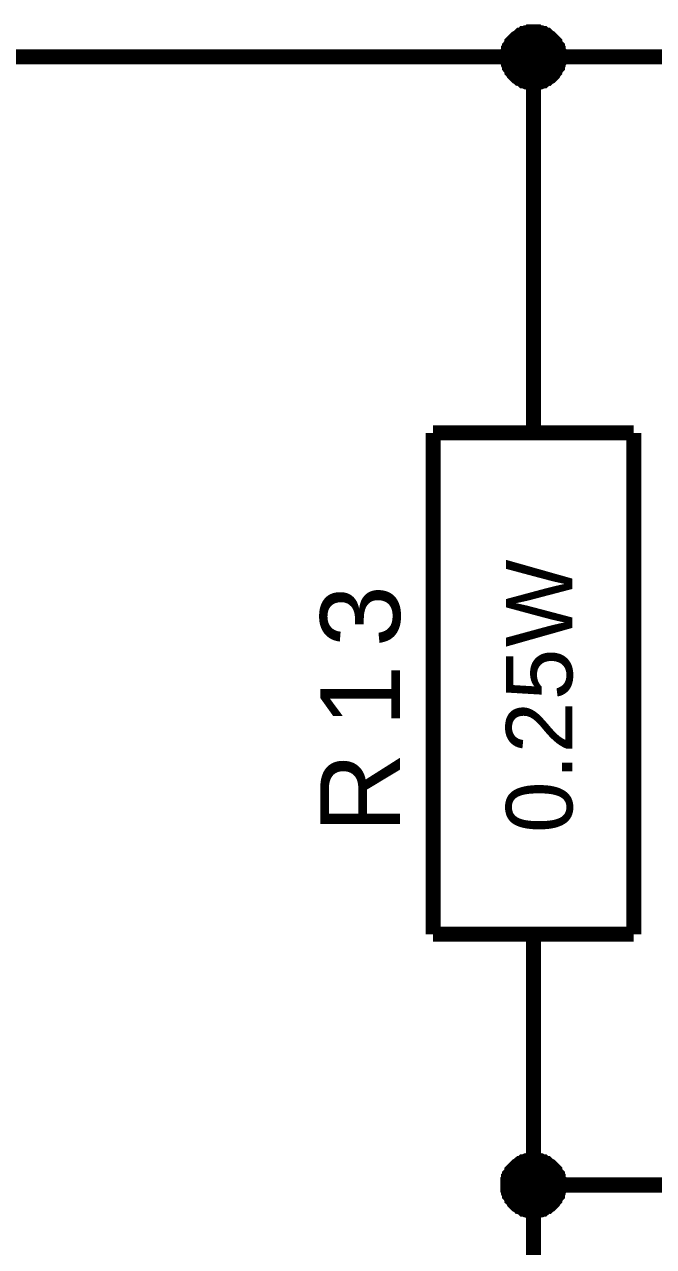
# Model space of a CAD drawing. Header units: millimetres. Extents: x -2024 to 917, y -725 to 13.
# Drawn here: x 394.45 to 407.01, y -640.02 to -615.64 of the extents above; entities that cross this region are included whole.
import ezdxf

# ---------------------------------------------------------------- set-up
doc = ezdxf.new("R2010")
doc.units = ezdxf.units.MM
doc.layers.add('Sheet', color=255, linetype='Continuous')
doc.styles.get("Standard").update_dxf_attribs({"font": 'arial.ttf'})

msp = doc.modelspace()

# ---------------------------------------------------------------- linework, layer by layer
at = {"layer": 'Sheet'}
for points, const_width in [([(404.102, -616.287), (404.102, -616.254), (404.102, -616.237), (404.102, -616.204), (404.118, -616.187), (404.118, -616.154), (404.118, -616.138), (404.135, -616.121), (404.135, -616.088), (404.151, -616.071), (404.168, -616.055), (404.184, -616.022), (404.184, -616.005), (404.201, -615.989), (404.217, -615.972), (404.234, -615.956), (404.251, -615.939), (404.267, -615.922), (404.284, -615.906), (404.317, -615.889), (404.333, -615.873), (404.35, -615.856), (404.366, -615.856), (404.4, -615.84), (404.416, -615.823), (404.433, -615.823), (404.466, -615.806), (404.482, -615.806), (404.515, -615.806), (404.532, -615.79), (404.565, -615.79), (404.582, -615.79), (404.615, -615.79)], 0.3), ([(404.102, -616.287), (404.102, -616.254), (404.102, -616.237), (404.102, -616.204), (404.118, -616.187), (404.118, -616.154), (404.118, -616.138), (404.135, -616.121), (404.135, -616.088), (404.151, -616.071), (404.168, -616.055), (404.184, -616.022), (404.184, -616.005), (404.201, -615.989), (404.217, -615.972), (404.234, -615.956), (404.251, -615.939), (404.267, -615.922), (404.284, -615.906), (404.317, -615.889), (404.333, -615.873), (404.35, -615.856), (404.366, -615.856), (404.4, -615.84), (404.416, -615.823), (404.433, -615.823), (404.466, -615.806), (404.482, -615.806), (404.515, -615.806), (404.532, -615.79), (404.565, -615.79), (404.582, -615.79), (404.615, -615.79)], 0.3), ([(404.102, -616.287), (404.102, -616.254), (404.102, -616.237), (404.102, -616.204), (404.118, -616.187), (404.118, -616.154), (404.118, -616.138), (404.135, -616.121), (404.135, -616.088), (404.151, -616.071), (404.168, -616.055), (404.184, -616.022), (404.184, -616.005), (404.201, -615.989), (404.217, -615.972), (404.234, -615.956), (404.251, -615.939), (404.267, -615.922), (404.284, -615.906), (404.317, -615.889), (404.333, -615.873), (404.35, -615.856), (404.366, -615.856), (404.4, -615.84), (404.416, -615.823), (404.433, -615.823), (404.466, -615.806), (404.482, -615.806), (404.515, -615.806), (404.532, -615.79), (404.565, -615.79), (404.582, -615.79), (404.615, -615.79)], 0.3), ([(404.102, -616.287), (404.102, -616.254), (404.102, -616.237), (404.102, -616.204), (404.118, -616.187), (404.118, -616.154), (404.118, -616.138), (404.135, -616.121), (404.135, -616.088), (404.151, -616.071), (404.168, -616.055), (404.184, -616.022), (404.184, -616.005), (404.201, -615.989), (404.217, -615.972), (404.234, -615.956), (404.251, -615.939), (404.267, -615.922), (404.284, -615.906), (404.317, -615.889), (404.333, -615.873), (404.35, -615.856), (404.366, -615.856), (404.4, -615.84), (404.416, -615.823), (404.433, -615.823), (404.466, -615.806), (404.482, -615.806), (404.515, -615.806), (404.532, -615.79), (404.565, -615.79), (404.582, -615.79), (404.615, -615.79)], 0.3), ([(404.102, -616.287), (404.102, -616.254), (404.102, -616.237), (404.102, -616.204), (404.118, -616.187), (404.118, -616.154), (404.118, -616.138), (404.135, -616.121), (404.135, -616.088), (404.151, -616.071), (404.168, -616.055), (404.184, -616.022), (404.184, -616.005), (404.201, -615.989), (404.217, -615.972), (404.234, -615.956), (404.251, -615.939), (404.267, -615.922), (404.284, -615.906), (404.317, -615.889), (404.333, -615.873), (404.35, -615.856), (404.366, -615.856), (404.4, -615.84), (404.416, -615.823), (404.433, -615.823), (404.466, -615.806), (404.482, -615.806), (404.515, -615.806), (404.532, -615.79), (404.565, -615.79), (404.582, -615.79), (404.615, -615.79)], 0.0991), ([(404.102, -616.287), (404.102, -616.254), (404.102, -616.237), (404.102, -616.204), (404.118, -616.187), (404.118, -616.154), (404.118, -616.138), (404.135, -616.121), (404.135, -616.088), (404.151, -616.071), (404.168, -616.055), (404.184, -616.022), (404.184, -616.005), (404.201, -615.989), (404.217, -615.972), (404.234, -615.956), (404.251, -615.939), (404.267, -615.922), (404.284, -615.906), (404.317, -615.889), (404.333, -615.873), (404.35, -615.856), (404.366, -615.856), (404.4, -615.84), (404.416, -615.823), (404.433, -615.823), (404.466, -615.806), (404.482, -615.806), (404.515, -615.806), (404.532, -615.79), (404.565, -615.79), (404.582, -615.79), (404.615, -615.79)], 0.0991), ([(404.102, -616.287), (404.102, -616.254), (404.102, -616.237), (404.102, -616.204), (404.118, -616.187), (404.118, -616.154), (404.118, -616.138), (404.135, -616.121), (404.135, -616.088), (404.151, -616.071), (404.168, -616.055), (404.184, -616.022), (404.184, -616.005), (404.201, -615.989), (404.217, -615.972), (404.234, -615.956), (404.251, -615.939), (404.267, -615.922), (404.284, -615.906), (404.317, -615.889), (404.333, -615.873), (404.35, -615.856), (404.366, -615.856), (404.4, -615.84), (404.416, -615.823), (404.433, -615.823), (404.466, -615.806), (404.482, -615.806), (404.515, -615.806), (404.532, -615.79), (404.565, -615.79), (404.582, -615.79), (404.615, -615.79)], 0.0991), ([(404.102, -616.287), (404.102, -616.254), (404.102, -616.237), (404.102, -616.204), (404.118, -616.187), (404.118, -616.154), (404.118, -616.138), (404.135, -616.121), (404.135, -616.088), (404.151, -616.071), (404.168, -616.055), (404.184, -616.022), (404.184, -616.005), (404.201, -615.989), (404.217, -615.972), (404.234, -615.956), (404.251, -615.939), (404.267, -615.922), (404.284, -615.906), (404.317, -615.889), (404.333, -615.873), (404.35, -615.856), (404.366, -615.856), (404.4, -615.84), (404.416, -615.823), (404.433, -615.823), (404.466, -615.806), (404.482, -615.806), (404.515, -615.806), (404.532, -615.79), (404.565, -615.79), (404.582, -615.79), (404.615, -615.79)], 0.0991), ([(404.615, -615.79), (404.615, -615.79)], 0.3), ([(404.615, -615.79), (404.648, -615.79), (404.664, -615.79), (404.697, -615.79), (404.714, -615.806), (404.747, -615.806), (404.764, -615.806), (404.797, -615.823), (404.813, -615.823), (404.83, -615.84), (404.863, -615.856), (404.88, -615.856), (404.896, -615.873), (404.913, -615.889), (404.946, -615.906), (404.962, -615.922), (404.979, -615.939), (404.995, -615.956), (405.012, -615.972), (405.028, -615.989), (405.045, -616.005), (405.045, -616.022), (405.062, -616.055), (405.078, -616.071), (405.095, -616.088), (405.095, -616.121), (405.111, -616.138), (405.111, -616.154), (405.111, -616.187), (405.128, -616.204), (405.128, -616.237), (405.128, -616.254), (405.128, -616.287)], 0.3), ([(404.615, -615.79), (404.615, -615.79)], 0.3), ([(404.615, -615.79), (404.648, -615.79), (404.664, -615.79), (404.697, -615.79), (404.714, -615.806), (404.747, -615.806), (404.764, -615.806), (404.797, -615.823), (404.813, -615.823), (404.83, -615.84), (404.863, -615.856), (404.88, -615.856), (404.896, -615.873), (404.913, -615.889), (404.946, -615.906), (404.962, -615.922), (404.979, -615.939), (404.995, -615.956), (405.012, -615.972), (405.028, -615.989), (405.045, -616.005), (405.045, -616.022), (405.062, -616.055), (405.078, -616.071), (405.095, -616.088), (405.095, -616.121), (405.111, -616.138), (405.111, -616.154), (405.111, -616.187), (405.128, -616.204), (405.128, -616.237), (405.128, -616.254), (405.128, -616.287)], 0.3), ([(404.615, -615.79), (404.615, -615.79)], 0.3), ([(404.615, -615.79), (404.648, -615.79), (404.664, -615.79), (404.697, -615.79), (404.714, -615.806), (404.747, -615.806), (404.764, -615.806), (404.797, -615.823), (404.813, -615.823), (404.83, -615.84), (404.863, -615.856), (404.88, -615.856), (404.896, -615.873), (404.913, -615.889), (404.946, -615.906), (404.962, -615.922), (404.979, -615.939), (404.995, -615.956), (405.012, -615.972), (405.028, -615.989), (405.045, -616.005), (405.045, -616.022), (405.062, -616.055), (405.078, -616.071), (405.095, -616.088), (405.095, -616.121), (405.111, -616.138), (405.111, -616.154), (405.111, -616.187), (405.128, -616.204), (405.128, -616.237), (405.128, -616.254), (405.128, -616.287)], 0.3), ([(404.615, -615.79), (404.615, -615.79)], 0.3), ([(404.615, -615.79), (404.648, -615.79), (404.664, -615.79), (404.697, -615.79), (404.714, -615.806), (404.747, -615.806), (404.764, -615.806), (404.797, -615.823), (404.813, -615.823), (404.83, -615.84), (404.863, -615.856), (404.88, -615.856), (404.896, -615.873), (404.913, -615.889), (404.946, -615.906), (404.962, -615.922), (404.979, -615.939), (404.995, -615.956), (405.012, -615.972), (405.028, -615.989), (405.045, -616.005), (405.045, -616.022), (405.062, -616.055), (405.078, -616.071), (405.095, -616.088), (405.095, -616.121), (405.111, -616.138), (405.111, -616.154), (405.111, -616.187), (405.128, -616.204), (405.128, -616.237), (405.128, -616.254), (405.128, -616.287)], 0.3), ([(404.615, -615.79), (404.615, -615.79)], 0.0991), ([(404.615, -615.79), (404.648, -615.79), (404.664, -615.79), (404.697, -615.79), (404.714, -615.806), (404.747, -615.806), (404.764, -615.806), (404.797, -615.823), (404.813, -615.823), (404.83, -615.84), (404.863, -615.856), (404.88, -615.856), (404.896, -615.873), (404.913, -615.889), (404.946, -615.906), (404.962, -615.922), (404.979, -615.939), (404.995, -615.956), (405.012, -615.972), (405.028, -615.989), (405.045, -616.005), (405.045, -616.022), (405.062, -616.055), (405.078, -616.071), (405.095, -616.088), (405.095, -616.121), (405.111, -616.138), (405.111, -616.154), (405.111, -616.187), (405.128, -616.204), (405.128, -616.237), (405.128, -616.254), (405.128, -616.287)], 0.0991), ([(404.615, -615.79), (404.615, -615.79)], 0.0991), ([(404.615, -615.79), (404.648, -615.79), (404.664, -615.79), (404.697, -615.79), (404.714, -615.806), (404.747, -615.806), (404.764, -615.806), (404.797, -615.823), (404.813, -615.823), (404.83, -615.84), (404.863, -615.856), (404.88, -615.856), (404.896, -615.873), (404.913, -615.889), (404.946, -615.906), (404.962, -615.922), (404.979, -615.939), (404.995, -615.956), (405.012, -615.972), (405.028, -615.989), (405.045, -616.005), (405.045, -616.022), (405.062, -616.055), (405.078, -616.071), (405.095, -616.088), (405.095, -616.121), (405.111, -616.138), (405.111, -616.154), (405.111, -616.187), (405.128, -616.204), (405.128, -616.237), (405.128, -616.254), (405.128, -616.287)], 0.0991), ([(404.615, -615.79), (404.615, -615.79)], 0.0991), ([(404.615, -615.79), (404.648, -615.79), (404.664, -615.79), (404.697, -615.79), (404.714, -615.806), (404.747, -615.806), (404.764, -615.806), (404.797, -615.823), (404.813, -615.823), (404.83, -615.84), (404.863, -615.856), (404.88, -615.856), (404.896, -615.873), (404.913, -615.889), (404.946, -615.906), (404.962, -615.922), (404.979, -615.939), (404.995, -615.956), (405.012, -615.972), (405.028, -615.989), (405.045, -616.005), (405.045, -616.022), (405.062, -616.055), (405.078, -616.071), (405.095, -616.088), (405.095, -616.121), (405.111, -616.138), (405.111, -616.154), (405.111, -616.187), (405.128, -616.204), (405.128, -616.237), (405.128, -616.254), (405.128, -616.287)], 0.0991), ([(404.615, -615.79), (404.615, -615.79)], 0.0991), ([(404.615, -615.79), (404.648, -615.79), (404.664, -615.79), (404.697, -615.79), (404.714, -615.806), (404.747, -615.806), (404.764, -615.806), (404.797, -615.823), (404.813, -615.823), (404.83, -615.84), (404.863, -615.856), (404.88, -615.856), (404.896, -615.873), (404.913, -615.889), (404.946, -615.906), (404.962, -615.922), (404.979, -615.939), (404.995, -615.956), (405.012, -615.972), (405.028, -615.989), (405.045, -616.005), (405.045, -616.022), (405.062, -616.055), (405.078, -616.071), (405.095, -616.088), (405.095, -616.121), (405.111, -616.138), (405.111, -616.154), (405.111, -616.187), (405.128, -616.204), (405.128, -616.237), (405.128, -616.254), (405.128, -616.287)], 0.0991), ([(404.615, -616.287), (387.12, -616.287)], 0.3), ([(404.615, -616.8), (404.582, -616.8), (404.565, -616.8), (404.532, -616.8), (404.515, -616.783), (404.482, -616.783), (404.466, -616.783), (404.433, -616.767), (404.416, -616.767), (404.4, -616.75), (404.366, -616.734), (404.35, -616.717), (404.333, -616.717), (404.317, -616.701), (404.284, -616.684), (404.267, -616.668), (404.251, -616.651), (404.234, -616.634), (404.217, -616.618), (404.201, -616.585), (404.184, -616.568), (404.184, -616.552), (404.168, -616.535), (404.151, -616.502), (404.135, -616.485), (404.135, -616.469), (404.118, -616.436), (404.118, -616.419), (404.118, -616.386), (404.102, -616.369), (404.102, -616.336), (404.102, -616.32), (404.102, -616.287)], 0.3), ([(404.102, -616.287), (404.102, -616.287)], 0.3), ([(404.615, -616.8), (404.582, -616.8), (404.565, -616.8), (404.532, -616.8), (404.515, -616.783), (404.482, -616.783), (404.466, -616.783), (404.433, -616.767), (404.416, -616.767), (404.4, -616.75), (404.366, -616.734), (404.35, -616.717), (404.333, -616.717), (404.317, -616.701), (404.284, -616.684), (404.267, -616.668), (404.251, -616.651), (404.234, -616.634), (404.217, -616.618), (404.201, -616.585), (404.184, -616.568), (404.184, -616.552), (404.168, -616.535), (404.151, -616.502), (404.135, -616.485), (404.135, -616.469), (404.118, -616.436), (404.118, -616.419), (404.118, -616.386), (404.102, -616.369), (404.102, -616.336), (404.102, -616.32), (404.102, -616.287)], 0.3), ([(404.102, -616.287), (404.102, -616.287)], 0.3), ([(404.615, -616.8), (404.582, -616.8), (404.565, -616.8), (404.532, -616.8), (404.515, -616.783), (404.482, -616.783), (404.466, -616.783), (404.433, -616.767), (404.416, -616.767), (404.4, -616.75), (404.366, -616.734), (404.35, -616.717), (404.333, -616.717), (404.317, -616.701), (404.284, -616.684), (404.267, -616.668), (404.251, -616.651), (404.234, -616.634), (404.217, -616.618), (404.201, -616.585), (404.184, -616.568), (404.184, -616.552), (404.168, -616.535), (404.151, -616.502), (404.135, -616.485), (404.135, -616.469), (404.118, -616.436), (404.118, -616.419), (404.118, -616.386), (404.102, -616.369), (404.102, -616.336), (404.102, -616.32), (404.102, -616.287)], 0.3), ([(404.102, -616.287), (404.102, -616.287)], 0.3), ([(404.615, -616.8), (404.582, -616.8), (404.565, -616.8), (404.532, -616.8), (404.515, -616.783), (404.482, -616.783), (404.466, -616.783), (404.433, -616.767), (404.416, -616.767), (404.4, -616.75), (404.366, -616.734), (404.35, -616.717), (404.333, -616.717), (404.317, -616.701), (404.284, -616.684), (404.267, -616.668), (404.251, -616.651), (404.234, -616.634), (404.217, -616.618), (404.201, -616.585), (404.184, -616.568), (404.184, -616.552), (404.168, -616.535), (404.151, -616.502), (404.135, -616.485), (404.135, -616.469), (404.118, -616.436), (404.118, -616.419), (404.118, -616.386), (404.102, -616.369), (404.102, -616.336), (404.102, -616.32), (404.102, -616.287)], 0.3), ([(404.102, -616.287), (404.102, -616.287)], 0.3), ([(404.615, -616.8), (404.582, -616.8), (404.565, -616.8), (404.532, -616.8), (404.515, -616.783), (404.482, -616.783), (404.466, -616.783), (404.433, -616.767), (404.416, -616.767), (404.4, -616.75), (404.366, -616.734), (404.35, -616.717), (404.333, -616.717), (404.317, -616.701), (404.284, -616.684), (404.267, -616.668), (404.251, -616.651), (404.234, -616.634), (404.217, -616.618), (404.201, -616.585), (404.184, -616.568), (404.184, -616.552), (404.168, -616.535), (404.151, -616.502), (404.135, -616.485), (404.135, -616.469), (404.118, -616.436), (404.118, -616.419), (404.118, -616.386), (404.102, -616.369), (404.102, -616.336), (404.102, -616.32), (404.102, -616.287)], 0.0991), ([(404.102, -616.287), (404.102, -616.287)], 0.0991), ([(404.615, -616.8), (404.582, -616.8), (404.565, -616.8), (404.532, -616.8), (404.515, -616.783), (404.482, -616.783), (404.466, -616.783), (404.433, -616.767), (404.416, -616.767), (404.4, -616.75), (404.366, -616.734), (404.35, -616.717), (404.333, -616.717), (404.317, -616.701), (404.284, -616.684), (404.267, -616.668), (404.251, -616.651), (404.234, -616.634), (404.217, -616.618), (404.201, -616.585), (404.184, -616.568), (404.184, -616.552), (404.168, -616.535), (404.151, -616.502), (404.135, -616.485), (404.135, -616.469), (404.118, -616.436), (404.118, -616.419), (404.118, -616.386), (404.102, -616.369), (404.102, -616.336), (404.102, -616.32), (404.102, -616.287)], 0.0991), ([(404.102, -616.287), (404.102, -616.287)], 0.0991), ([(404.615, -616.8), (404.582, -616.8), (404.565, -616.8), (404.532, -616.8), (404.515, -616.783), (404.482, -616.783), (404.466, -616.783), (404.433, -616.767), (404.416, -616.767), (404.4, -616.75), (404.366, -616.734), (404.35, -616.717), (404.333, -616.717), (404.317, -616.701), (404.284, -616.684), (404.267, -616.668), (404.251, -616.651), (404.234, -616.634), (404.217, -616.618), (404.201, -616.585), (404.184, -616.568), (404.184, -616.552), (404.168, -616.535), (404.151, -616.502), (404.135, -616.485), (404.135, -616.469), (404.118, -616.436), (404.118, -616.419), (404.118, -616.386), (404.102, -616.369), (404.102, -616.336), (404.102, -616.32), (404.102, -616.287)], 0.0991), ([(404.102, -616.287), (404.102, -616.287)], 0.0991), ([(404.615, -616.8), (404.582, -616.8), (404.565, -616.8), (404.532, -616.8), (404.515, -616.783), (404.482, -616.783), (404.466, -616.783), (404.433, -616.767), (404.416, -616.767), (404.4, -616.75), (404.366, -616.734), (404.35, -616.717), (404.333, -616.717), (404.317, -616.701), (404.284, -616.684), (404.267, -616.668), (404.251, -616.651), (404.234, -616.634), (404.217, -616.618), (404.201, -616.585), (404.184, -616.568), (404.184, -616.552), (404.168, -616.535), (404.151, -616.502), (404.135, -616.485), (404.135, -616.469), (404.118, -616.436), (404.118, -616.419), (404.118, -616.386), (404.102, -616.369), (404.102, -616.336), (404.102, -616.32), (404.102, -616.287)], 0.0991), ([(404.102, -616.287), (404.102, -616.287)], 0.0991), ([(404.615, -621.287), (404.615, -616.287), (412.112, -616.287)], 0.3), ([(405.128, -616.287), (405.128, -616.32), (405.128, -616.336), (405.128, -616.369), (405.111, -616.386), (405.111, -616.419), (405.111, -616.436), (405.095, -616.469), (405.095, -616.485), (405.078, -616.502), (405.062, -616.535), (405.045, -616.552), (405.045, -616.568), (405.028, -616.585), (405.012, -616.618), (404.995, -616.634), (404.979, -616.651), (404.962, -616.668), (404.946, -616.684), (404.913, -616.701), (404.896, -616.717), (404.88, -616.717), (404.863, -616.734), (404.83, -616.75), (404.813, -616.767), (404.797, -616.767), (404.764, -616.783), (404.747, -616.783), (404.714, -616.783), (404.697, -616.8), (404.664, -616.8), (404.648, -616.8), (404.615, -616.8)], 0.3), ([(405.128, -616.287), (405.128, -616.32), (405.128, -616.336), (405.128, -616.369), (405.111, -616.386), (405.111, -616.419), (405.111, -616.436), (405.095, -616.469), (405.095, -616.485), (405.078, -616.502), (405.062, -616.535), (405.045, -616.552), (405.045, -616.568), (405.028, -616.585), (405.012, -616.618), (404.995, -616.634), (404.979, -616.651), (404.962, -616.668), (404.946, -616.684), (404.913, -616.701), (404.896, -616.717), (404.88, -616.717), (404.863, -616.734), (404.83, -616.75), (404.813, -616.767), (404.797, -616.767), (404.764, -616.783), (404.747, -616.783), (404.714, -616.783), (404.697, -616.8), (404.664, -616.8), (404.648, -616.8), (404.615, -616.8)], 0.3), ([(405.128, -616.287), (405.128, -616.32), (405.128, -616.336), (405.128, -616.369), (405.111, -616.386), (405.111, -616.419), (405.111, -616.436), (405.095, -616.469), (405.095, -616.485), (405.078, -616.502), (405.062, -616.535), (405.045, -616.552), (405.045, -616.568), (405.028, -616.585), (405.012, -616.618), (404.995, -616.634), (404.979, -616.651), (404.962, -616.668), (404.946, -616.684), (404.913, -616.701), (404.896, -616.717), (404.88, -616.717), (404.863, -616.734), (404.83, -616.75), (404.813, -616.767), (404.797, -616.767), (404.764, -616.783), (404.747, -616.783), (404.714, -616.783), (404.697, -616.8), (404.664, -616.8), (404.648, -616.8), (404.615, -616.8)], 0.3), ([(405.128, -616.287), (405.128, -616.32), (405.128, -616.336), (405.128, -616.369), (405.111, -616.386), (405.111, -616.419), (405.111, -616.436), (405.095, -616.469), (405.095, -616.485), (405.078, -616.502), (405.062, -616.535), (405.045, -616.552), (405.045, -616.568), (405.028, -616.585), (405.012, -616.618), (404.995, -616.634), (404.979, -616.651), (404.962, -616.668), (404.946, -616.684), (404.913, -616.701), (404.896, -616.717), (404.88, -616.717), (404.863, -616.734), (404.83, -616.75), (404.813, -616.767), (404.797, -616.767), (404.764, -616.783), (404.747, -616.783), (404.714, -616.783), (404.697, -616.8), (404.664, -616.8), (404.648, -616.8), (404.615, -616.8)], 0.3), ([(405.128, -616.287), (405.128, -616.32), (405.128, -616.336), (405.128, -616.369), (405.111, -616.386), (405.111, -616.419), (405.111, -616.436), (405.095, -616.469), (405.095, -616.485), (405.078, -616.502), (405.062, -616.535), (405.045, -616.552), (405.045, -616.568), (405.028, -616.585), (405.012, -616.618), (404.995, -616.634), (404.979, -616.651), (404.962, -616.668), (404.946, -616.684), (404.913, -616.701), (404.896, -616.717), (404.88, -616.717), (404.863, -616.734), (404.83, -616.75), (404.813, -616.767), (404.797, -616.767), (404.764, -616.783), (404.747, -616.783), (404.714, -616.783), (404.697, -616.8), (404.664, -616.8), (404.648, -616.8), (404.615, -616.8)], 0.0991), ([(405.128, -616.287), (405.128, -616.32), (405.128, -616.336), (405.128, -616.369), (405.111, -616.386), (405.111, -616.419), (405.111, -616.436), (405.095, -616.469), (405.095, -616.485), (405.078, -616.502), (405.062, -616.535), (405.045, -616.552), (405.045, -616.568), (405.028, -616.585), (405.012, -616.618), (404.995, -616.634), (404.979, -616.651), (404.962, -616.668), (404.946, -616.684), (404.913, -616.701), (404.896, -616.717), (404.88, -616.717), (404.863, -616.734), (404.83, -616.75), (404.813, -616.767), (404.797, -616.767), (404.764, -616.783), (404.747, -616.783), (404.714, -616.783), (404.697, -616.8), (404.664, -616.8), (404.648, -616.8), (404.615, -616.8)], 0.0991), ([(405.128, -616.287), (405.128, -616.32), (405.128, -616.336), (405.128, -616.369), (405.111, -616.386), (405.111, -616.419), (405.111, -616.436), (405.095, -616.469), (405.095, -616.485), (405.078, -616.502), (405.062, -616.535), (405.045, -616.552), (405.045, -616.568), (405.028, -616.585), (405.012, -616.618), (404.995, -616.634), (404.979, -616.651), (404.962, -616.668), (404.946, -616.684), (404.913, -616.701), (404.896, -616.717), (404.88, -616.717), (404.863, -616.734), (404.83, -616.75), (404.813, -616.767), (404.797, -616.767), (404.764, -616.783), (404.747, -616.783), (404.714, -616.783), (404.697, -616.8), (404.664, -616.8), (404.648, -616.8), (404.615, -616.8)], 0.0991), ([(405.128, -616.287), (405.128, -616.32), (405.128, -616.336), (405.128, -616.369), (405.111, -616.386), (405.111, -616.419), (405.111, -616.436), (405.095, -616.469), (405.095, -616.485), (405.078, -616.502), (405.062, -616.535), (405.045, -616.552), (405.045, -616.568), (405.028, -616.585), (405.012, -616.618), (404.995, -616.634), (404.979, -616.651), (404.962, -616.668), (404.946, -616.684), (404.913, -616.701), (404.896, -616.717), (404.88, -616.717), (404.863, -616.734), (404.83, -616.75), (404.813, -616.767), (404.797, -616.767), (404.764, -616.783), (404.747, -616.783), (404.714, -616.783), (404.697, -616.8), (404.664, -616.8), (404.648, -616.8), (404.615, -616.8)], 0.0991), ([(405.128, -616.287), (405.128, -616.287), (405.128, -616.287), (405.128, -616.287), (405.128, -616.287), (405.128, -616.287), (405.128, -616.287), (405.128, -616.287), (405.128, -616.287), (405.128, -616.287), (405.128, -616.287), (405.128, -616.287), (405.128, -616.287), (405.128, -616.287), (405.128, -616.287), (405.128, -616.287), (405.128, -616.287), (405.128, -616.287), (405.128, -616.287), (405.128, -616.287), (405.128, -616.287), (405.128, -616.287), (405.128, -616.287), (405.128, -616.287), (405.128, -616.287), (405.128, -616.287), (405.128, -616.287), (405.128, -616.287), (405.128, -616.287), (405.128, -616.287), (405.128, -616.287), (405.128, -616.287), (405.128, -616.287)], 0.3), ([(405.128, -616.287), (405.128, -616.287)], 0.3), ([(405.128, -616.287), (405.128, -616.287), (405.128, -616.287), (405.128, -616.287), (405.128, -616.287), (405.128, -616.287), (405.128, -616.287), (405.128, -616.287), (405.128, -616.287), (405.128, -616.287), (405.128, -616.287), (405.128, -616.287), (405.128, -616.287), (405.128, -616.287), (405.128, -616.287), (405.128, -616.287), (405.128, -616.287), (405.128, -616.287), (405.128, -616.287), (405.128, -616.287), (405.128, -616.287), (405.128, -616.287), (405.128, -616.287), (405.128, -616.287), (405.128, -616.287), (405.128, -616.287), (405.128, -616.287), (405.128, -616.287), (405.128, -616.287), (405.128, -616.287), (405.128, -616.287), (405.128, -616.287), (405.128, -616.287)], 0.3), ([(405.128, -616.287), (405.128, -616.287)], 0.3), ([(405.128, -616.287), (405.128, -616.287), (405.128, -616.287), (405.128, -616.287), (405.128, -616.287), (405.128, -616.287), (405.128, -616.287), (405.128, -616.287), (405.128, -616.287), (405.128, -616.287), (405.128, -616.287), (405.128, -616.287), (405.128, -616.287), (405.128, -616.287), (405.128, -616.287), (405.128, -616.287), (405.128, -616.287), (405.128, -616.287), (405.128, -616.287), (405.128, -616.287), (405.128, -616.287), (405.128, -616.287), (405.128, -616.287), (405.128, -616.287), (405.128, -616.287), (405.128, -616.287), (405.128, -616.287), (405.128, -616.287), (405.128, -616.287), (405.128, -616.287), (405.128, -616.287), (405.128, -616.287), (405.128, -616.287)], 0.3), ([(405.128, -616.287), (405.128, -616.287)], 0.3), ([(405.128, -616.287), (405.128, -616.287), (405.128, -616.287), (405.128, -616.287), (405.128, -616.287), (405.128, -616.287), (405.128, -616.287), (405.128, -616.287), (405.128, -616.287), (405.128, -616.287), (405.128, -616.287), (405.128, -616.287), (405.128, -616.287), (405.128, -616.287), (405.128, -616.287), (405.128, -616.287), (405.128, -616.287), (405.128, -616.287), (405.128, -616.287), (405.128, -616.287), (405.128, -616.287), (405.128, -616.287), (405.128, -616.287), (405.128, -616.287), (405.128, -616.287), (405.128, -616.287), (405.128, -616.287), (405.128, -616.287), (405.128, -616.287), (405.128, -616.287), (405.128, -616.287), (405.128, -616.287), (405.128, -616.287)], 0.3), ([(405.128, -616.287), (405.128, -616.287)], 0.3), ([(405.128, -616.287), (405.128, -616.287), (405.128, -616.287), (405.128, -616.287), (405.128, -616.287), (405.128, -616.287), (405.128, -616.287), (405.128, -616.287), (405.128, -616.287), (405.128, -616.287), (405.128, -616.287), (405.128, -616.287), (405.128, -616.287), (405.128, -616.287), (405.128, -616.287), (405.128, -616.287), (405.128, -616.287), (405.128, -616.287), (405.128, -616.287), (405.128, -616.287), (405.128, -616.287), (405.128, -616.287), (405.128, -616.287), (405.128, -616.287), (405.128, -616.287), (405.128, -616.287), (405.128, -616.287), (405.128, -616.287), (405.128, -616.287), (405.128, -616.287), (405.128, -616.287), (405.128, -616.287), (405.128, -616.287)], 0.0991), ([(405.128, -616.287), (405.128, -616.287)], 0.0991), ([(405.128, -616.287), (405.128, -616.287), (405.128, -616.287), (405.128, -616.287), (405.128, -616.287), (405.128, -616.287), (405.128, -616.287), (405.128, -616.287), (405.128, -616.287), (405.128, -616.287), (405.128, -616.287), (405.128, -616.287), (405.128, -616.287), (405.128, -616.287), (405.128, -616.287), (405.128, -616.287), (405.128, -616.287), (405.128, -616.287), (405.128, -616.287), (405.128, -616.287), (405.128, -616.287), (405.128, -616.287), (405.128, -616.287), (405.128, -616.287), (405.128, -616.287), (405.128, -616.287), (405.128, -616.287), (405.128, -616.287), (405.128, -616.287), (405.128, -616.287), (405.128, -616.287), (405.128, -616.287), (405.128, -616.287)], 0.0991), ([(405.128, -616.287), (405.128, -616.287)], 0.0991), ([(405.128, -616.287), (405.128, -616.287), (405.128, -616.287), (405.128, -616.287), (405.128, -616.287), (405.128, -616.287), (405.128, -616.287), (405.128, -616.287), (405.128, -616.287), (405.128, -616.287), (405.128, -616.287), (405.128, -616.287), (405.128, -616.287), (405.128, -616.287), (405.128, -616.287), (405.128, -616.287), (405.128, -616.287), (405.128, -616.287), (405.128, -616.287), (405.128, -616.287), (405.128, -616.287), (405.128, -616.287), (405.128, -616.287), (405.128, -616.287), (405.128, -616.287), (405.128, -616.287), (405.128, -616.287), (405.128, -616.287), (405.128, -616.287), (405.128, -616.287), (405.128, -616.287), (405.128, -616.287), (405.128, -616.287)], 0.0991), ([(405.128, -616.287), (405.128, -616.287)], 0.0991), ([(405.128, -616.287), (405.128, -616.287), (405.128, -616.287), (405.128, -616.287), (405.128, -616.287), (405.128, -616.287), (405.128, -616.287), (405.128, -616.287), (405.128, -616.287), (405.128, -616.287), (405.128, -616.287), (405.128, -616.287), (405.128, -616.287), (405.128, -616.287), (405.128, -616.287), (405.128, -616.287), (405.128, -616.287), (405.128, -616.287), (405.128, -616.287), (405.128, -616.287), (405.128, -616.287), (405.128, -616.287), (405.128, -616.287), (405.128, -616.287), (405.128, -616.287), (405.128, -616.287), (405.128, -616.287), (405.128, -616.287), (405.128, -616.287), (405.128, -616.287), (405.128, -616.287), (405.128, -616.287), (405.128, -616.287)], 0.0991), ([(405.128, -616.287), (405.128, -616.287)], 0.0991), ([(404.615, -623.788), (404.615, -621.287)], 0.3), ([(402.612, -623.788), (406.617, -623.788)], 0.3), ([(402.612, -633.789), (402.612, -623.788)], 0.3), ([(406.617, -633.789), (406.617, -623.788)], 0.3), ([(402.612, -633.789), (406.617, -633.789)], 0.3), ([(404.615, -633.789), (404.615, -636.29)], 0.3), ([(404.615, -638.79), (404.615, -636.29)], 0.3), ([(404.102, -638.79), (404.102, -638.757), (404.102, -638.741), (404.102, -638.707), (404.118, -638.691), (404.118, -638.658), (404.118, -638.641), (404.135, -638.625), (404.135, -638.592), (404.151, -638.575), (404.168, -638.558), (404.184, -638.525), (404.184, -638.509), (404.201, -638.492), (404.217, -638.476), (404.234, -638.459), (404.251, -638.442), (404.267, -638.426), (404.284, -638.409), (404.317, -638.393), (404.333, -638.376), (404.35, -638.36), (404.366, -638.36), (404.4, -638.343), (404.416, -638.327), (404.433, -638.327), (404.466, -638.31), (404.482, -638.31), (404.515, -638.31), (404.532, -638.293), (404.565, -638.293), (404.582, -638.293), (404.615, -638.293)], 0.3), ([(404.102, -638.79), (404.102, -638.757), (404.102, -638.741), (404.102, -638.707), (404.118, -638.691), (404.118, -638.658), (404.118, -638.641), (404.135, -638.625), (404.135, -638.592), (404.151, -638.575), (404.168, -638.558), (404.184, -638.525), (404.184, -638.509), (404.201, -638.492), (404.217, -638.476), (404.234, -638.459), (404.251, -638.442), (404.267, -638.426), (404.284, -638.409), (404.317, -638.393), (404.333, -638.376), (404.35, -638.36), (404.366, -638.36), (404.4, -638.343), (404.416, -638.327), (404.433, -638.327), (404.466, -638.31), (404.482, -638.31), (404.515, -638.31), (404.532, -638.293), (404.565, -638.293), (404.582, -638.293), (404.615, -638.293)], 0.3), ([(404.102, -638.79), (404.102, -638.757), (404.102, -638.741), (404.102, -638.707), (404.118, -638.691), (404.118, -638.658), (404.118, -638.641), (404.135, -638.625), (404.135, -638.592), (404.151, -638.575), (404.168, -638.558), (404.184, -638.525), (404.184, -638.509), (404.201, -638.492), (404.217, -638.476), (404.234, -638.459), (404.251, -638.442), (404.267, -638.426), (404.284, -638.409), (404.317, -638.393), (404.333, -638.376), (404.35, -638.36), (404.366, -638.36), (404.4, -638.343), (404.416, -638.327), (404.433, -638.327), (404.466, -638.31), (404.482, -638.31), (404.515, -638.31), (404.532, -638.293), (404.565, -638.293), (404.582, -638.293), (404.615, -638.293)], 0.3), ([(404.102, -638.79), (404.102, -638.757), (404.102, -638.741), (404.102, -638.707), (404.118, -638.691), (404.118, -638.658), (404.118, -638.641), (404.135, -638.625), (404.135, -638.592), (404.151, -638.575), (404.168, -638.558), (404.184, -638.525), (404.184, -638.509), (404.201, -638.492), (404.217, -638.476), (404.234, -638.459), (404.251, -638.442), (404.267, -638.426), (404.284, -638.409), (404.317, -638.393), (404.333, -638.376), (404.35, -638.36), (404.366, -638.36), (404.4, -638.343), (404.416, -638.327), (404.433, -638.327), (404.466, -638.31), (404.482, -638.31), (404.515, -638.31), (404.532, -638.293), (404.565, -638.293), (404.582, -638.293), (404.615, -638.293)], 0.3), ([(404.615, -638.293), (404.615, -638.293)], 0.3), ([(404.615, -638.293), (404.648, -638.293), (404.664, -638.293), (404.697, -638.293), (404.714, -638.31), (404.747, -638.31), (404.764, -638.31), (404.797, -638.327), (404.813, -638.327), (404.83, -638.343), (404.863, -638.36), (404.88, -638.36), (404.896, -638.376), (404.913, -638.393), (404.946, -638.409), (404.962, -638.426), (404.979, -638.442), (404.995, -638.459), (405.012, -638.476), (405.028, -638.492), (405.045, -638.509), (405.045, -638.525), (405.062, -638.558), (405.078, -638.575), (405.095, -638.592), (405.095, -638.625), (405.111, -638.641), (405.111, -638.658), (405.111, -638.691), (405.128, -638.707), (405.128, -638.741), (405.128, -638.757), (405.128, -638.79)], 0.3), ([(404.615, -638.293), (404.615, -638.293)], 0.3), ([(404.615, -638.293), (404.648, -638.293), (404.664, -638.293), (404.697, -638.293), (404.714, -638.31), (404.747, -638.31), (404.764, -638.31), (404.797, -638.327), (404.813, -638.327), (404.83, -638.343), (404.863, -638.36), (404.88, -638.36), (404.896, -638.376), (404.913, -638.393), (404.946, -638.409), (404.962, -638.426), (404.979, -638.442), (404.995, -638.459), (405.012, -638.476), (405.028, -638.492), (405.045, -638.509), (405.045, -638.525), (405.062, -638.558), (405.078, -638.575), (405.095, -638.592), (405.095, -638.625), (405.111, -638.641), (405.111, -638.658), (405.111, -638.691), (405.128, -638.707), (405.128, -638.741), (405.128, -638.757), (405.128, -638.79)], 0.3), ([(404.615, -638.293), (404.615, -638.293)], 0.3), ([(404.615, -638.293), (404.648, -638.293), (404.664, -638.293), (404.697, -638.293), (404.714, -638.31), (404.747, -638.31), (404.764, -638.31), (404.797, -638.327), (404.813, -638.327), (404.83, -638.343), (404.863, -638.36), (404.88, -638.36), (404.896, -638.376), (404.913, -638.393), (404.946, -638.409), (404.962, -638.426), (404.979, -638.442), (404.995, -638.459), (405.012, -638.476), (405.028, -638.492), (405.045, -638.509), (405.045, -638.525), (405.062, -638.558), (405.078, -638.575), (405.095, -638.592), (405.095, -638.625), (405.111, -638.641), (405.111, -638.658), (405.111, -638.691), (405.128, -638.707), (405.128, -638.741), (405.128, -638.757), (405.128, -638.79)], 0.3), ([(404.615, -638.293), (404.615, -638.293)], 0.3), ([(404.615, -638.293), (404.648, -638.293), (404.664, -638.293), (404.697, -638.293), (404.714, -638.31), (404.747, -638.31), (404.764, -638.31), (404.797, -638.327), (404.813, -638.327), (404.83, -638.343), (404.863, -638.36), (404.88, -638.36), (404.896, -638.376), (404.913, -638.393), (404.946, -638.409), (404.962, -638.426), (404.979, -638.442), (404.995, -638.459), (405.012, -638.476), (405.028, -638.492), (405.045, -638.509), (405.045, -638.525), (405.062, -638.558), (405.078, -638.575), (405.095, -638.592), (405.095, -638.625), (405.111, -638.641), (405.111, -638.658), (405.111, -638.691), (405.128, -638.707), (405.128, -638.741), (405.128, -638.757), (405.128, -638.79)], 0.3), ([(404.102, -638.79), (404.102, -638.757), (404.102, -638.741), (404.102, -638.707), (404.118, -638.691), (404.118, -638.658), (404.118, -638.641), (404.135, -638.625), (404.135, -638.592), (404.151, -638.575), (404.168, -638.558), (404.184, -638.525), (404.184, -638.509), (404.201, -638.492), (404.217, -638.476), (404.234, -638.459), (404.251, -638.442), (404.267, -638.426), (404.284, -638.409), (404.317, -638.393), (404.333, -638.376), (404.35, -638.36), (404.366, -638.36), (404.4, -638.343), (404.416, -638.327), (404.433, -638.327), (404.466, -638.31), (404.482, -638.31), (404.515, -638.31), (404.532, -638.293), (404.565, -638.293), (404.582, -638.293), (404.615, -638.293)], 0.0991), ([(404.102, -638.79), (404.102, -638.757), (404.102, -638.741), (404.102, -638.707), (404.118, -638.691), (404.118, -638.658), (404.118, -638.641), (404.135, -638.625), (404.135, -638.592), (404.151, -638.575), (404.168, -638.558), (404.184, -638.525), (404.184, -638.509), (404.201, -638.492), (404.217, -638.476), (404.234, -638.459), (404.251, -638.442), (404.267, -638.426), (404.284, -638.409), (404.317, -638.393), (404.333, -638.376), (404.35, -638.36), (404.366, -638.36), (404.4, -638.343), (404.416, -638.327), (404.433, -638.327), (404.466, -638.31), (404.482, -638.31), (404.515, -638.31), (404.532, -638.293), (404.565, -638.293), (404.582, -638.293), (404.615, -638.293)], 0.0991), ([(404.102, -638.79), (404.102, -638.757), (404.102, -638.741), (404.102, -638.707), (404.118, -638.691), (404.118, -638.658), (404.118, -638.641), (404.135, -638.625), (404.135, -638.592), (404.151, -638.575), (404.168, -638.558), (404.184, -638.525), (404.184, -638.509), (404.201, -638.492), (404.217, -638.476), (404.234, -638.459), (404.251, -638.442), (404.267, -638.426), (404.284, -638.409), (404.317, -638.393), (404.333, -638.376), (404.35, -638.36), (404.366, -638.36), (404.4, -638.343), (404.416, -638.327), (404.433, -638.327), (404.466, -638.31), (404.482, -638.31), (404.515, -638.31), (404.532, -638.293), (404.565, -638.293), (404.582, -638.293), (404.615, -638.293)], 0.0991), ([(404.102, -638.79), (404.102, -638.757), (404.102, -638.741), (404.102, -638.707), (404.118, -638.691), (404.118, -638.658), (404.118, -638.641), (404.135, -638.625), (404.135, -638.592), (404.151, -638.575), (404.168, -638.558), (404.184, -638.525), (404.184, -638.509), (404.201, -638.492), (404.217, -638.476), (404.234, -638.459), (404.251, -638.442), (404.267, -638.426), (404.284, -638.409), (404.317, -638.393), (404.333, -638.376), (404.35, -638.36), (404.366, -638.36), (404.4, -638.343), (404.416, -638.327), (404.433, -638.327), (404.466, -638.31), (404.482, -638.31), (404.515, -638.31), (404.532, -638.293), (404.565, -638.293), (404.582, -638.293), (404.615, -638.293)], 0.0991), ([(404.615, -638.293), (404.615, -638.293)], 0.0991), ([(404.615, -638.293), (404.648, -638.293), (404.664, -638.293), (404.697, -638.293), (404.714, -638.31), (404.747, -638.31), (404.764, -638.31), (404.797, -638.327), (404.813, -638.327), (404.83, -638.343), (404.863, -638.36), (404.88, -638.36), (404.896, -638.376), (404.913, -638.393), (404.946, -638.409), (404.962, -638.426), (404.979, -638.442), (404.995, -638.459), (405.012, -638.476), (405.028, -638.492), (405.045, -638.509), (405.045, -638.525), (405.062, -638.558), (405.078, -638.575), (405.095, -638.592), (405.095, -638.625), (405.111, -638.641), (405.111, -638.658), (405.111, -638.691), (405.128, -638.707), (405.128, -638.741), (405.128, -638.757), (405.128, -638.79)], 0.0991), ([(404.615, -638.293), (404.615, -638.293)], 0.0991), ([(404.615, -638.293), (404.648, -638.293), (404.664, -638.293), (404.697, -638.293), (404.714, -638.31), (404.747, -638.31), (404.764, -638.31), (404.797, -638.327), (404.813, -638.327), (404.83, -638.343), (404.863, -638.36), (404.88, -638.36), (404.896, -638.376), (404.913, -638.393), (404.946, -638.409), (404.962, -638.426), (404.979, -638.442), (404.995, -638.459), (405.012, -638.476), (405.028, -638.492), (405.045, -638.509), (405.045, -638.525), (405.062, -638.558), (405.078, -638.575), (405.095, -638.592), (405.095, -638.625), (405.111, -638.641), (405.111, -638.658), (405.111, -638.691), (405.128, -638.707), (405.128, -638.741), (405.128, -638.757), (405.128, -638.79)], 0.0991), ([(404.615, -638.293), (404.615, -638.293)], 0.0991), ([(404.615, -638.293), (404.648, -638.293), (404.664, -638.293), (404.697, -638.293), (404.714, -638.31), (404.747, -638.31), (404.764, -638.31), (404.797, -638.327), (404.813, -638.327), (404.83, -638.343), (404.863, -638.36), (404.88, -638.36), (404.896, -638.376), (404.913, -638.393), (404.946, -638.409), (404.962, -638.426), (404.979, -638.442), (404.995, -638.459), (405.012, -638.476), (405.028, -638.492), (405.045, -638.509), (405.045, -638.525), (405.062, -638.558), (405.078, -638.575), (405.095, -638.592), (405.095, -638.625), (405.111, -638.641), (405.111, -638.658), (405.111, -638.691), (405.128, -638.707), (405.128, -638.741), (405.128, -638.757), (405.128, -638.79)], 0.0991), ([(404.615, -638.293), (404.615, -638.293)], 0.0991), ([(404.615, -638.293), (404.648, -638.293), (404.664, -638.293), (404.697, -638.293), (404.714, -638.31), (404.747, -638.31), (404.764, -638.31), (404.797, -638.327), (404.813, -638.327), (404.83, -638.343), (404.863, -638.36), (404.88, -638.36), (404.896, -638.376), (404.913, -638.393), (404.946, -638.409), (404.962, -638.426), (404.979, -638.442), (404.995, -638.459), (405.012, -638.476), (405.028, -638.492), (405.045, -638.509), (405.045, -638.525), (405.062, -638.558), (405.078, -638.575), (405.095, -638.592), (405.095, -638.625), (405.111, -638.641), (405.111, -638.658), (405.111, -638.691), (405.128, -638.707), (405.128, -638.741), (405.128, -638.757), (405.128, -638.79)], 0.0991), ([(404.615, -639.304), (404.582, -639.304), (404.565, -639.304), (404.532, -639.304), (404.515, -639.287), (404.482, -639.287), (404.466, -639.287), (404.433, -639.27), (404.416, -639.27), (404.4, -639.254), (404.366, -639.237), (404.35, -639.221), (404.333, -639.221), (404.317, -639.204), (404.284, -639.188), (404.267, -639.171), (404.251, -639.155), (404.234, -639.138), (404.217, -639.121), (404.201, -639.088), (404.184, -639.072), (404.184, -639.055), (404.168, -639.039), (404.151, -639.005), (404.135, -638.989), (404.135, -638.972), (404.118, -638.939), (404.118, -638.923), (404.118, -638.89), (404.102, -638.873), (404.102, -638.84), (404.102, -638.823), (404.102, -638.79)], 0.3), ([(404.102, -638.79), (404.102, -638.79)], 0.3), ([(404.615, -639.304), (404.582, -639.304), (404.565, -639.304), (404.532, -639.304), (404.515, -639.287), (404.482, -639.287), (404.466, -639.287), (404.433, -639.27), (404.416, -639.27), (404.4, -639.254), (404.366, -639.237), (404.35, -639.221), (404.333, -639.221), (404.317, -639.204), (404.284, -639.188), (404.267, -639.171), (404.251, -639.155), (404.234, -639.138), (404.217, -639.121), (404.201, -639.088), (404.184, -639.072), (404.184, -639.055), (404.168, -639.039), (404.151, -639.005), (404.135, -638.989), (404.135, -638.972), (404.118, -638.939), (404.118, -638.923), (404.118, -638.89), (404.102, -638.873), (404.102, -638.84), (404.102, -638.823), (404.102, -638.79)], 0.3), ([(404.102, -638.79), (404.102, -638.79)], 0.3), ([(404.615, -639.304), (404.582, -639.304), (404.565, -639.304), (404.532, -639.304), (404.515, -639.287), (404.482, -639.287), (404.466, -639.287), (404.433, -639.27), (404.416, -639.27), (404.4, -639.254), (404.366, -639.237), (404.35, -639.221), (404.333, -639.221), (404.317, -639.204), (404.284, -639.188), (404.267, -639.171), (404.251, -639.155), (404.234, -639.138), (404.217, -639.121), (404.201, -639.088), (404.184, -639.072), (404.184, -639.055), (404.168, -639.039), (404.151, -639.005), (404.135, -638.989), (404.135, -638.972), (404.118, -638.939), (404.118, -638.923), (404.118, -638.89), (404.102, -638.873), (404.102, -638.84), (404.102, -638.823), (404.102, -638.79)], 0.3), ([(404.102, -638.79), (404.102, -638.79)], 0.3), ([(404.615, -639.304), (404.582, -639.304), (404.565, -639.304), (404.532, -639.304), (404.515, -639.287), (404.482, -639.287), (404.466, -639.287), (404.433, -639.27), (404.416, -639.27), (404.4, -639.254), (404.366, -639.237), (404.35, -639.221), (404.333, -639.221), (404.317, -639.204), (404.284, -639.188), (404.267, -639.171), (404.251, -639.155), (404.234, -639.138), (404.217, -639.121), (404.201, -639.088), (404.184, -639.072), (404.184, -639.055), (404.168, -639.039), (404.151, -639.005), (404.135, -638.989), (404.135, -638.972), (404.118, -638.939), (404.118, -638.923), (404.118, -638.89), (404.102, -638.873), (404.102, -638.84), (404.102, -638.823), (404.102, -638.79)], 0.3), ([(404.102, -638.79), (404.102, -638.79)], 0.3), ([(414.612, -645.049), (414.612, -638.79), (404.615, -638.79), (404.615, -641.291)], 0.3), ([(405.128, -638.79), (405.128, -638.823), (405.128, -638.84), (405.128, -638.873), (405.111, -638.89), (405.111, -638.923), (405.111, -638.939), (405.095, -638.972), (405.095, -638.989), (405.078, -639.005), (405.062, -639.039), (405.045, -639.055), (405.045, -639.072), (405.028, -639.088), (405.012, -639.121), (404.995, -639.138), (404.979, -639.155), (404.962, -639.171), (404.946, -639.188), (404.913, -639.204), (404.896, -639.221), (404.88, -639.221), (404.863, -639.237), (404.83, -639.254), (404.813, -639.27), (404.797, -639.27), (404.764, -639.287), (404.747, -639.287), (404.714, -639.287), (404.697, -639.304), (404.664, -639.304), (404.648, -639.304), (404.615, -639.304)], 0.3), ([(405.128, -638.79), (405.128, -638.823), (405.128, -638.84), (405.128, -638.873), (405.111, -638.89), (405.111, -638.923), (405.111, -638.939), (405.095, -638.972), (405.095, -638.989), (405.078, -639.005), (405.062, -639.039), (405.045, -639.055), (405.045, -639.072), (405.028, -639.088), (405.012, -639.121), (404.995, -639.138), (404.979, -639.155), (404.962, -639.171), (404.946, -639.188), (404.913, -639.204), (404.896, -639.221), (404.88, -639.221), (404.863, -639.237), (404.83, -639.254), (404.813, -639.27), (404.797, -639.27), (404.764, -639.287), (404.747, -639.287), (404.714, -639.287), (404.697, -639.304), (404.664, -639.304), (404.648, -639.304), (404.615, -639.304)], 0.3), ([(405.128, -638.79), (405.128, -638.823), (405.128, -638.84), (405.128, -638.873), (405.111, -638.89), (405.111, -638.923), (405.111, -638.939), (405.095, -638.972), (405.095, -638.989), (405.078, -639.005), (405.062, -639.039), (405.045, -639.055), (405.045, -639.072), (405.028, -639.088), (405.012, -639.121), (404.995, -639.138), (404.979, -639.155), (404.962, -639.171), (404.946, -639.188), (404.913, -639.204), (404.896, -639.221), (404.88, -639.221), (404.863, -639.237), (404.83, -639.254), (404.813, -639.27), (404.797, -639.27), (404.764, -639.287), (404.747, -639.287), (404.714, -639.287), (404.697, -639.304), (404.664, -639.304), (404.648, -639.304), (404.615, -639.304)], 0.3), ([(405.128, -638.79), (405.128, -638.823), (405.128, -638.84), (405.128, -638.873), (405.111, -638.89), (405.111, -638.923), (405.111, -638.939), (405.095, -638.972), (405.095, -638.989), (405.078, -639.005), (405.062, -639.039), (405.045, -639.055), (405.045, -639.072), (405.028, -639.088), (405.012, -639.121), (404.995, -639.138), (404.979, -639.155), (404.962, -639.171), (404.946, -639.188), (404.913, -639.204), (404.896, -639.221), (404.88, -639.221), (404.863, -639.237), (404.83, -639.254), (404.813, -639.27), (404.797, -639.27), (404.764, -639.287), (404.747, -639.287), (404.714, -639.287), (404.697, -639.304), (404.664, -639.304), (404.648, -639.304), (404.615, -639.304)], 0.3), ([(405.128, -638.79), (405.128, -638.79), (405.128, -638.79), (405.128, -638.79), (405.128, -638.79), (405.128, -638.79), (405.128, -638.79), (405.128, -638.79), (405.128, -638.79), (405.128, -638.79), (405.128, -638.79), (405.128, -638.79), (405.128, -638.79), (405.128, -638.79), (405.128, -638.79), (405.128, -638.79), (405.128, -638.79), (405.128, -638.79), (405.128, -638.79), (405.128, -638.79), (405.128, -638.79), (405.128, -638.79), (405.128, -638.79), (405.128, -638.79), (405.128, -638.79), (405.128, -638.79), (405.128, -638.79), (405.128, -638.79), (405.128, -638.79), (405.128, -638.79), (405.128, -638.79), (405.128, -638.79), (405.128, -638.79)], 0.3), ([(405.128, -638.79), (405.128, -638.79)], 0.3), ([(405.128, -638.79), (405.128, -638.79), (405.128, -638.79), (405.128, -638.79), (405.128, -638.79), (405.128, -638.79), (405.128, -638.79), (405.128, -638.79), (405.128, -638.79), (405.128, -638.79), (405.128, -638.79), (405.128, -638.79), (405.128, -638.79), (405.128, -638.79), (405.128, -638.79), (405.128, -638.79), (405.128, -638.79), (405.128, -638.79), (405.128, -638.79), (405.128, -638.79), (405.128, -638.79), (405.128, -638.79), (405.128, -638.79), (405.128, -638.79), (405.128, -638.79), (405.128, -638.79), (405.128, -638.79), (405.128, -638.79), (405.128, -638.79), (405.128, -638.79), (405.128, -638.79), (405.128, -638.79), (405.128, -638.79)], 0.3), ([(405.128, -638.79), (405.128, -638.79)], 0.3), ([(405.128, -638.79), (405.128, -638.79), (405.128, -638.79), (405.128, -638.79), (405.128, -638.79), (405.128, -638.79), (405.128, -638.79), (405.128, -638.79), (405.128, -638.79), (405.128, -638.79), (405.128, -638.79), (405.128, -638.79), (405.128, -638.79), (405.128, -638.79), (405.128, -638.79), (405.128, -638.79), (405.128, -638.79), (405.128, -638.79), (405.128, -638.79), (405.128, -638.79), (405.128, -638.79), (405.128, -638.79), (405.128, -638.79), (405.128, -638.79), (405.128, -638.79), (405.128, -638.79), (405.128, -638.79), (405.128, -638.79), (405.128, -638.79), (405.128, -638.79), (405.128, -638.79), (405.128, -638.79), (405.128, -638.79)], 0.3), ([(405.128, -638.79), (405.128, -638.79)], 0.3), ([(405.128, -638.79), (405.128, -638.79), (405.128, -638.79), (405.128, -638.79), (405.128, -638.79), (405.128, -638.79), (405.128, -638.79), (405.128, -638.79), (405.128, -638.79), (405.128, -638.79), (405.128, -638.79), (405.128, -638.79), (405.128, -638.79), (405.128, -638.79), (405.128, -638.79), (405.128, -638.79), (405.128, -638.79), (405.128, -638.79), (405.128, -638.79), (405.128, -638.79), (405.128, -638.79), (405.128, -638.79), (405.128, -638.79), (405.128, -638.79), (405.128, -638.79), (405.128, -638.79), (405.128, -638.79), (405.128, -638.79), (405.128, -638.79), (405.128, -638.79), (405.128, -638.79), (405.128, -638.79), (405.128, -638.79)], 0.3), ([(405.128, -638.79), (405.128, -638.79)], 0.3), ([(404.615, -639.304), (404.582, -639.304), (404.565, -639.304), (404.532, -639.304), (404.515, -639.287), (404.482, -639.287), (404.466, -639.287), (404.433, -639.27), (404.416, -639.27), (404.4, -639.254), (404.366, -639.237), (404.35, -639.221), (404.333, -639.221), (404.317, -639.204), (404.284, -639.188), (404.267, -639.171), (404.251, -639.155), (404.234, -639.138), (404.217, -639.121), (404.201, -639.088), (404.184, -639.072), (404.184, -639.055), (404.168, -639.039), (404.151, -639.005), (404.135, -638.989), (404.135, -638.972), (404.118, -638.939), (404.118, -638.923), (404.118, -638.89), (404.102, -638.873), (404.102, -638.84), (404.102, -638.823), (404.102, -638.79)], 0.0991), ([(404.102, -638.79), (404.102, -638.79)], 0.0991), ([(404.615, -639.304), (404.582, -639.304), (404.565, -639.304), (404.532, -639.304), (404.515, -639.287), (404.482, -639.287), (404.466, -639.287), (404.433, -639.27), (404.416, -639.27), (404.4, -639.254), (404.366, -639.237), (404.35, -639.221), (404.333, -639.221), (404.317, -639.204), (404.284, -639.188), (404.267, -639.171), (404.251, -639.155), (404.234, -639.138), (404.217, -639.121), (404.201, -639.088), (404.184, -639.072), (404.184, -639.055), (404.168, -639.039), (404.151, -639.005), (404.135, -638.989), (404.135, -638.972), (404.118, -638.939), (404.118, -638.923), (404.118, -638.89), (404.102, -638.873), (404.102, -638.84), (404.102, -638.823), (404.102, -638.79)], 0.0991), ([(404.102, -638.79), (404.102, -638.79)], 0.0991), ([(404.615, -639.304), (404.582, -639.304), (404.565, -639.304), (404.532, -639.304), (404.515, -639.287), (404.482, -639.287), (404.466, -639.287), (404.433, -639.27), (404.416, -639.27), (404.4, -639.254), (404.366, -639.237), (404.35, -639.221), (404.333, -639.221), (404.317, -639.204), (404.284, -639.188), (404.267, -639.171), (404.251, -639.155), (404.234, -639.138), (404.217, -639.121), (404.201, -639.088), (404.184, -639.072), (404.184, -639.055), (404.168, -639.039), (404.151, -639.005), (404.135, -638.989), (404.135, -638.972), (404.118, -638.939), (404.118, -638.923), (404.118, -638.89), (404.102, -638.873), (404.102, -638.84), (404.102, -638.823), (404.102, -638.79)], 0.0991), ([(404.102, -638.79), (404.102, -638.79)], 0.0991), ([(404.615, -639.304), (404.582, -639.304), (404.565, -639.304), (404.532, -639.304), (404.515, -639.287), (404.482, -639.287), (404.466, -639.287), (404.433, -639.27), (404.416, -639.27), (404.4, -639.254), (404.366, -639.237), (404.35, -639.221), (404.333, -639.221), (404.317, -639.204), (404.284, -639.188), (404.267, -639.171), (404.251, -639.155), (404.234, -639.138), (404.217, -639.121), (404.201, -639.088), (404.184, -639.072), (404.184, -639.055), (404.168, -639.039), (404.151, -639.005), (404.135, -638.989), (404.135, -638.972), (404.118, -638.939), (404.118, -638.923), (404.118, -638.89), (404.102, -638.873), (404.102, -638.84), (404.102, -638.823), (404.102, -638.79)], 0.0991), ([(404.102, -638.79), (404.102, -638.79)], 0.0991), ([(405.128, -638.79), (405.128, -638.823), (405.128, -638.84), (405.128, -638.873), (405.111, -638.89), (405.111, -638.923), (405.111, -638.939), (405.095, -638.972), (405.095, -638.989), (405.078, -639.005), (405.062, -639.039), (405.045, -639.055), (405.045, -639.072), (405.028, -639.088), (405.012, -639.121), (404.995, -639.138), (404.979, -639.155), (404.962, -639.171), (404.946, -639.188), (404.913, -639.204), (404.896, -639.221), (404.88, -639.221), (404.863, -639.237), (404.83, -639.254), (404.813, -639.27), (404.797, -639.27), (404.764, -639.287), (404.747, -639.287), (404.714, -639.287), (404.697, -639.304), (404.664, -639.304), (404.648, -639.304), (404.615, -639.304)], 0.0991), ([(405.128, -638.79), (405.128, -638.823), (405.128, -638.84), (405.128, -638.873), (405.111, -638.89), (405.111, -638.923), (405.111, -638.939), (405.095, -638.972), (405.095, -638.989), (405.078, -639.005), (405.062, -639.039), (405.045, -639.055), (405.045, -639.072), (405.028, -639.088), (405.012, -639.121), (404.995, -639.138), (404.979, -639.155), (404.962, -639.171), (404.946, -639.188), (404.913, -639.204), (404.896, -639.221), (404.88, -639.221), (404.863, -639.237), (404.83, -639.254), (404.813, -639.27), (404.797, -639.27), (404.764, -639.287), (404.747, -639.287), (404.714, -639.287), (404.697, -639.304), (404.664, -639.304), (404.648, -639.304), (404.615, -639.304)], 0.0991), ([(405.128, -638.79), (405.128, -638.823), (405.128, -638.84), (405.128, -638.873), (405.111, -638.89), (405.111, -638.923), (405.111, -638.939), (405.095, -638.972), (405.095, -638.989), (405.078, -639.005), (405.062, -639.039), (405.045, -639.055), (405.045, -639.072), (405.028, -639.088), (405.012, -639.121), (404.995, -639.138), (404.979, -639.155), (404.962, -639.171), (404.946, -639.188), (404.913, -639.204), (404.896, -639.221), (404.88, -639.221), (404.863, -639.237), (404.83, -639.254), (404.813, -639.27), (404.797, -639.27), (404.764, -639.287), (404.747, -639.287), (404.714, -639.287), (404.697, -639.304), (404.664, -639.304), (404.648, -639.304), (404.615, -639.304)], 0.0991), ([(405.128, -638.79), (405.128, -638.823), (405.128, -638.84), (405.128, -638.873), (405.111, -638.89), (405.111, -638.923), (405.111, -638.939), (405.095, -638.972), (405.095, -638.989), (405.078, -639.005), (405.062, -639.039), (405.045, -639.055), (405.045, -639.072), (405.028, -639.088), (405.012, -639.121), (404.995, -639.138), (404.979, -639.155), (404.962, -639.171), (404.946, -639.188), (404.913, -639.204), (404.896, -639.221), (404.88, -639.221), (404.863, -639.237), (404.83, -639.254), (404.813, -639.27), (404.797, -639.27), (404.764, -639.287), (404.747, -639.287), (404.714, -639.287), (404.697, -639.304), (404.664, -639.304), (404.648, -639.304), (404.615, -639.304)], 0.0991), ([(405.128, -638.79), (405.128, -638.79), (405.128, -638.79), (405.128, -638.79), (405.128, -638.79), (405.128, -638.79), (405.128, -638.79), (405.128, -638.79), (405.128, -638.79), (405.128, -638.79), (405.128, -638.79), (405.128, -638.79), (405.128, -638.79), (405.128, -638.79), (405.128, -638.79), (405.128, -638.79), (405.128, -638.79), (405.128, -638.79), (405.128, -638.79), (405.128, -638.79), (405.128, -638.79), (405.128, -638.79), (405.128, -638.79), (405.128, -638.79), (405.128, -638.79), (405.128, -638.79), (405.128, -638.79), (405.128, -638.79), (405.128, -638.79), (405.128, -638.79), (405.128, -638.79), (405.128, -638.79), (405.128, -638.79)], 0.0991), ([(405.128, -638.79), (405.128, -638.79)], 0.0991), ([(405.128, -638.79), (405.128, -638.79), (405.128, -638.79), (405.128, -638.79), (405.128, -638.79), (405.128, -638.79), (405.128, -638.79), (405.128, -638.79), (405.128, -638.79), (405.128, -638.79), (405.128, -638.79), (405.128, -638.79), (405.128, -638.79), (405.128, -638.79), (405.128, -638.79), (405.128, -638.79), (405.128, -638.79), (405.128, -638.79), (405.128, -638.79), (405.128, -638.79), (405.128, -638.79), (405.128, -638.79), (405.128, -638.79), (405.128, -638.79), (405.128, -638.79), (405.128, -638.79), (405.128, -638.79), (405.128, -638.79), (405.128, -638.79), (405.128, -638.79), (405.128, -638.79), (405.128, -638.79), (405.128, -638.79)], 0.0991), ([(405.128, -638.79), (405.128, -638.79)], 0.0991), ([(405.128, -638.79), (405.128, -638.79), (405.128, -638.79), (405.128, -638.79), (405.128, -638.79), (405.128, -638.79), (405.128, -638.79), (405.128, -638.79), (405.128, -638.79), (405.128, -638.79), (405.128, -638.79), (405.128, -638.79), (405.128, -638.79), (405.128, -638.79), (405.128, -638.79), (405.128, -638.79), (405.128, -638.79), (405.128, -638.79), (405.128, -638.79), (405.128, -638.79), (405.128, -638.79), (405.128, -638.79), (405.128, -638.79), (405.128, -638.79), (405.128, -638.79), (405.128, -638.79), (405.128, -638.79), (405.128, -638.79), (405.128, -638.79), (405.128, -638.79), (405.128, -638.79), (405.128, -638.79), (405.128, -638.79)], 0.0991), ([(405.128, -638.79), (405.128, -638.79)], 0.0991), ([(405.128, -638.79), (405.128, -638.79), (405.128, -638.79), (405.128, -638.79), (405.128, -638.79), (405.128, -638.79), (405.128, -638.79), (405.128, -638.79), (405.128, -638.79), (405.128, -638.79), (405.128, -638.79), (405.128, -638.79), (405.128, -638.79), (405.128, -638.79), (405.128, -638.79), (405.128, -638.79), (405.128, -638.79), (405.128, -638.79), (405.128, -638.79), (405.128, -638.79), (405.128, -638.79), (405.128, -638.79), (405.128, -638.79), (405.128, -638.79), (405.128, -638.79), (405.128, -638.79), (405.128, -638.79), (405.128, -638.79), (405.128, -638.79), (405.128, -638.79), (405.128, -638.79), (405.128, -638.79), (405.128, -638.79)], 0.0991), ([(405.128, -638.79), (405.128, -638.79)], 0.0991)]:
    msp.add_lwpolyline(points, dxfattribs=dict(at, const_width=const_width))
at = {"layer": 'Sheet', "const_width": 0.508}
for points in [[(404.332, -616.286, 1), (404.84, -616.286, 1)], [(404.332, -638.786, 1), (404.84, -638.786, 1)]]:
    msp.add_lwpolyline(points, format="xyb", close=True, dxfattribs=at)

# ---------------------------------------------------------------- texts
at = {"layer": 'Sheet'}
for s, height, p in [('W', 1.325, (405.393, -628.06)), ('3', 1.59, (401.95, -628.06)), ('5', 1.325, (405.393, -629.12)), ('1', 1.59, (401.95, -629.65)), ('2', 1.325, (405.393, -630.18)), ('R', 1.59, (401.95, -631.769)), ('.', 1.325, (405.393, -630.709)), ('0', 1.325, (405.393, -631.769))]:
    msp.add_text(s, height=height, rotation=90, dxfattribs=at).set_placement(p)

doc.saveas('drawing.dxf')
